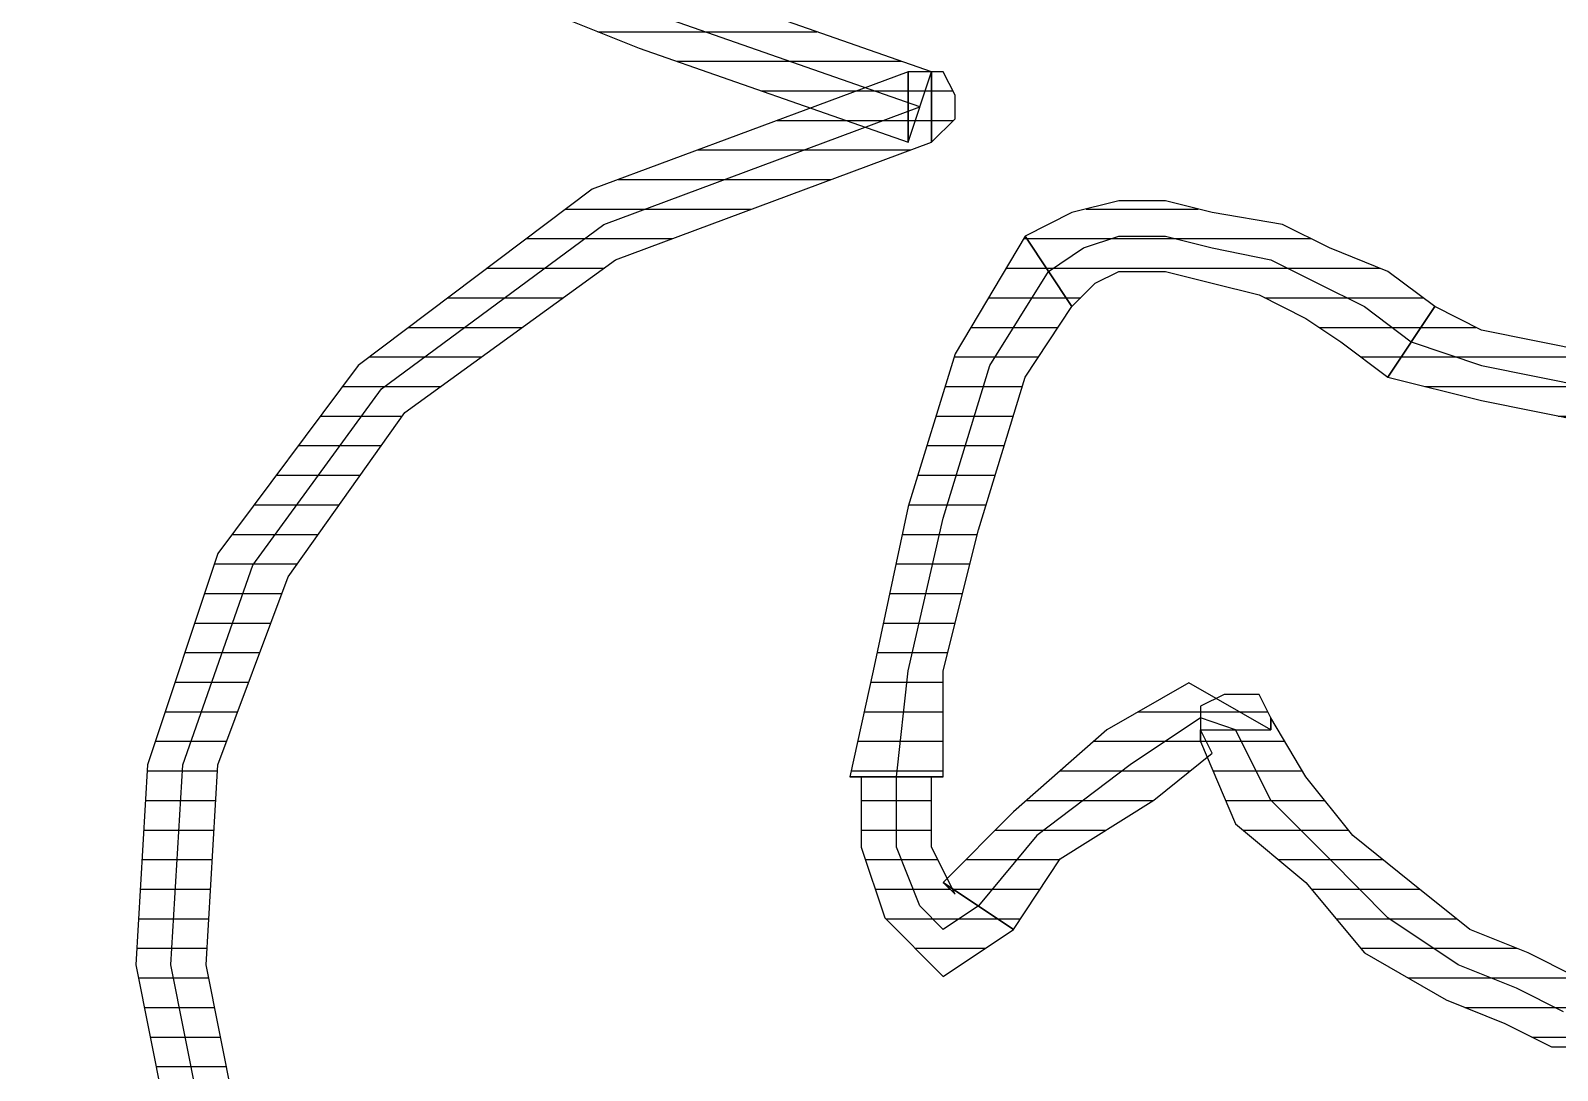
# Model space of a CAD drawing. Header units: millimetres. Extents: x 33350 to 35310, y -217097 to -211540.
# Drawn here: x 34449.61 to 34456.06, y -213979.42 to -213975.03 of the extents above; entities that cross this region are included whole.
import ezdxf

# ---------------------------------------------------------------- set-up
doc = ezdxf.new("R2010")
doc.units = ezdxf.units.MM
doc.header["$LTSCALE"] = 60
doc.header["$MEASUREMENT"] = 0
pattern_1 = [(360, (-5108.51305, -673.59423), (1e-16, 0.125), [25])]

# ---------------------------------------------------------------- blocks, each defined once
blk = doc.blocks.new('by')
at = {"ltscale": 30}
h = blk.add_hatch(dxfattribs=at)
h.set_pattern_fill('DC_LINES', color=256, scale=0.1, style=0)
h.set_pattern_definition(pattern_1)
edge = h.paths.add_edge_path(flags=0)
edge.add_line((6398.8249, 2222.6706), (6398.8249, 2222.3725))
edge.add_line((6398.8249, 2222.3725), (6397.489, 2222.8692))
edge.add_line((6397.489, 2222.8692), (6396.4997, 2223.6143))
edge.add_line((6396.4997, 2223.6143), (6395.906, 2224.4091))
edge.add_line((6395.906, 2224.4091), (6395.6091, 2225.3032))
edge.add_line((6395.6091, 2225.3032), (6395.5593, 2226.1477))
edge.add_line((6395.5593, 2226.1477), (6395.7077, 2226.8928))
edge.add_line((6395.7077, 2226.8928), (6395.906, 2227.6379))
edge.add_line((6395.906, 2227.6379), (6396.2029, 2228.1843))
edge.add_line((6396.2029, 2228.1843), (6396.4997, 2227.9857))
edge.add_line((6396.4997, 2227.9857), (6396.2029, 2227.5386))
edge.add_line((6396.2029, 2227.5386), (6396.0046, 2226.8928))
edge.add_line((6396.0046, 2226.8928), (6395.8562, 2226.1477))
edge.add_line((6395.8562, 2226.1477), (6395.906, 2225.3032))
edge.add_line((6395.906, 2225.3032), (6396.2029, 2224.5084))
edge.add_line((6396.2029, 2224.5084), (6396.697, 2223.813))
edge.add_line((6396.697, 2223.813), (6397.5876, 2223.1673))
edge.add_line((6397.5876, 2223.1673), (6398.9236, 2222.6706))
edge.add_line((6398.9236, 2222.6706), (6398.9236, 2222.3725))
edge.add_line((6398.9236, 2222.3725), (6398.9236, 2222.6706))
edge.add_line((6398.9236, 2222.6706), (6399.0232, 2222.5712))
edge.add_line((6399.0232, 2222.5712), (6399.0232, 2222.4718))
edge.add_line((6399.0232, 2222.4718), (6398.9734, 2222.3725))
edge.add_line((6398.9734, 2222.3725), (6398.8249, 2222.3725))
h = blk.add_hatch(dxfattribs=at)
h.set_pattern_fill('DC_LINES', color=256, scale=0.1, style=0)
h.set_pattern_definition(pattern_1)
edge = h.paths.add_edge_path(flags=0)
edge.add_line((6398.8249, 2222.6706), (6398.8249, 2222.3725))
edge.add_line((6398.8249, 2222.3725), (6397.489, 2222.8692))
edge.add_line((6397.489, 2222.8692), (6396.4997, 2223.6143))
edge.add_line((6396.4997, 2223.6143), (6395.906, 2224.4091))
edge.add_line((6395.906, 2224.4091), (6395.6091, 2225.3032))
edge.add_line((6395.6091, 2225.3032), (6395.5593, 2226.1477))
edge.add_line((6395.5593, 2226.1477), (6395.7077, 2226.8928))
edge.add_line((6395.7077, 2226.8928), (6395.906, 2227.6379))
edge.add_line((6395.906, 2227.6379), (6396.2029, 2228.1843))
edge.add_line((6396.2029, 2228.1843), (6396.4997, 2227.9857))
edge.add_line((6396.4997, 2227.9857), (6396.2029, 2227.5386))
edge.add_line((6396.2029, 2227.5386), (6396.0046, 2226.8928))
edge.add_line((6396.0046, 2226.8928), (6395.8562, 2226.1477))
edge.add_line((6395.8562, 2226.1477), (6395.906, 2225.3032))
edge.add_line((6395.906, 2225.3032), (6396.2029, 2224.5084))
edge.add_line((6396.2029, 2224.5084), (6396.697, 2223.813))
edge.add_line((6396.697, 2223.813), (6397.5876, 2223.1673))
edge.add_line((6397.5876, 2223.1673), (6398.9236, 2222.6706))
edge.add_line((6398.9236, 2222.6706), (6398.9236, 2222.3725))
edge.add_line((6398.9236, 2222.3725), (6398.9236, 2222.6706))
edge.add_line((6398.9236, 2222.6706), (6399.0232, 2222.5712))
edge.add_line((6399.0232, 2222.5712), (6399.0232, 2222.4718))
edge.add_line((6399.0232, 2222.4718), (6398.9734, 2222.3725))
edge.add_line((6398.9734, 2222.3725), (6398.8249, 2222.3725))
h = blk.add_hatch(dxfattribs=at)
h.set_pattern_fill('DC_LINES', color=256, scale=0.1, style=0)
h.set_pattern_definition(pattern_1)
edge = h.paths.add_edge_path(flags=0)
edge.add_line((6400.0613, 2225.1543), (6400.0613, 2225.2039))
edge.add_line((6400.0613, 2225.2039), (6400.2097, 2225.5516))
edge.add_line((6400.2097, 2225.5516), (6400.5066, 2225.8))
edge.add_line((6400.5066, 2225.8), (6400.7546, 2226.098))
edge.add_line((6400.7546, 2226.098), (6401.1003, 2226.2968))
edge.add_line((6401.1003, 2226.2968), (6401.3484, 2226.3961))
edge.add_line((6401.3484, 2226.3961), (6401.5456, 2226.4954))
edge.add_line((6401.5456, 2226.4954), (6401.8425, 2226.4954))
edge.add_line((6401.8425, 2226.4954), (6401.8923, 2226.1974))
edge.add_line((6401.8923, 2226.1974), (6401.5954, 2226.2968))
edge.add_line((6401.5954, 2226.2968), (6401.6452, 2226.1974))
edge.add_line((6401.6452, 2226.1974), (6401.447, 2226.098))
edge.add_line((6401.447, 2226.098), (6401.1999, 2225.9987))
edge.add_line((6401.1999, 2225.9987), (6400.9519, 2225.8))
edge.add_line((6400.9519, 2225.8), (6400.7048, 2225.6013))
edge.add_line((6400.7048, 2225.6013), (6400.5066, 2225.3529))
edge.add_line((6400.5066, 2225.3529), (6400.3581, 2225.1045))
edge.add_line((6400.3581, 2225.1045), (6400.3581, 2225.1543))
edge.add_line((6400.3581, 2225.1543), (6400.3581, 2225.1045))
edge.add_line((6400.3581, 2225.1045), (6400.3093, 2225.0052))
edge.add_line((6400.3093, 2225.0052), (6400.1609, 2225.0052))
edge.add_line((6400.1609, 2225.0052), (6400.0613, 2225.0549))
edge.add_line((6400.0613, 2225.0549), (6400.0613, 2225.2039))
h = blk.add_hatch(dxfattribs=at)
h.set_pattern_fill('DC_LINES', color=256, scale=0.1, style=0)
h.set_pattern_definition(pattern_1)
edge = h.paths.add_edge_path(flags=0)
edge.add_line((6398.5779, 2225.3529), (6398.6267, 2225.3529))
edge.add_line((6398.6267, 2225.3529), (6398.6267, 2225.651))
edge.add_line((6398.6267, 2225.651), (6398.7263, 2225.949))
edge.add_line((6398.7263, 2225.949), (6398.9734, 2226.1974))
edge.add_line((6398.9734, 2226.1974), (6399.2702, 2225.9987))
edge.add_line((6399.2702, 2225.9987), (6398.9734, 2225.8))
edge.add_line((6398.9734, 2225.8), (6399.0232, 2225.8497))
edge.add_line((6399.0232, 2225.8497), (6398.9236, 2225.651))
edge.add_line((6398.9236, 2225.651), (6398.9236, 2225.3529))
edge.add_line((6398.9236, 2225.3529), (6398.9734, 2225.3529))
h = blk.add_hatch(dxfattribs=at)
h.set_pattern_fill('DC_LINES', color=256, scale=0.1, style=0)
h.set_pattern_definition(pattern_1)
edge = h.paths.add_edge_path(flags=0)
edge.add_line((6399.2702, 2225.9987), (6399.4675, 2225.7006))
edge.add_line((6399.4675, 2225.7006), (6399.864, 2225.4522))
edge.add_line((6399.864, 2225.4522), (6400.1111, 2225.2536))
edge.add_line((6400.1111, 2225.2536), (6400.0613, 2225.1543))
edge.add_line((6400.0613, 2225.1543), (6400.3581, 2225.1543))
edge.add_line((6400.3581, 2225.1543), (6400.0124, 2224.9555))
edge.add_line((6400.0124, 2224.9555), (6399.6657, 2225.1543))
edge.add_line((6399.6657, 2225.1543), (6399.2702, 2225.5019))
edge.add_line((6399.2702, 2225.5019), (6398.9734, 2225.8))
h = blk.add_hatch(dxfattribs=at)
h.set_pattern_fill('DC_LINES', color=256, scale=0.1, style=0)
h.set_pattern_definition(pattern_1)
edge = h.paths.add_edge_path(flags=0)
edge.add_line((6399.3191, 2223.0679), (6399.0232, 2223.5647))
edge.add_line((6399.0232, 2223.5647), (6398.8249, 2224.2104))
edge.add_line((6398.8249, 2224.2104), (6398.6765, 2224.9058))
edge.add_line((6398.6765, 2224.9058), (6398.5779, 2225.3529))
edge.add_line((6398.5779, 2225.3529), (6398.9734, 2225.3529))
edge.add_line((6398.9734, 2225.3529), (6398.9734, 2224.9058))
edge.add_line((6398.9734, 2224.9058), (6399.1218, 2224.3098))
edge.add_line((6399.1218, 2224.3098), (6399.3191, 2223.664))
edge.add_line((6399.3191, 2223.664), (6399.5173, 2223.3659))
h = blk.add_hatch(dxfattribs=at)
h.set_pattern_fill('DC_LINES', color=256, scale=0.1, style=0)
h.set_pattern_definition(pattern_1)
edge = h.paths.add_edge_path(flags=0)
edge.add_line((6404.8611, 2223.3659), (6404.6628, 2223.4156))
edge.add_line((6404.6628, 2223.4156), (6404.2175, 2223.515))
edge.add_line((6404.2175, 2223.515), (6403.6736, 2223.515))
edge.add_line((6403.6736, 2223.515), (6403.03, 2223.515))
edge.add_line((6403.03, 2223.515), (6402.3376, 2223.515))
edge.add_line((6402.3376, 2223.515), (6401.7439, 2223.5647))
edge.add_line((6401.7439, 2223.5647), (6401.2488, 2223.4654))
edge.add_line((6401.2488, 2223.4654), (6401.0515, 2223.3659))
edge.add_line((6401.0515, 2223.3659), (6400.8532, 2223.664))
edge.add_line((6400.8532, 2223.664), (6401.2488, 2223.7633))
edge.add_line((6401.2488, 2223.7633), (6401.7439, 2223.8627))
edge.add_line((6401.7439, 2223.8627), (6402.3376, 2223.9123))
edge.add_line((6402.3376, 2223.9123), (6403.03, 2223.9123))
edge.add_line((6403.03, 2223.9123), (6403.6736, 2223.9123))
edge.add_line((6403.6736, 2223.9123), (6404.2175, 2223.813))
edge.add_line((6404.2175, 2223.813), (6404.6628, 2223.7137))
edge.add_line((6404.6628, 2223.7137), (6404.9597, 2223.664))
h = blk.add_hatch(dxfattribs=at)
h.set_pattern_fill('DC_LINES', color=256, scale=0.1, style=0)
h.set_pattern_definition(pattern_1)
edge = h.paths.add_edge_path(flags=0)
edge.add_line((6401.0515, 2223.3659), (6400.8532, 2223.2169))
edge.add_line((6400.8532, 2223.2169), (6400.6062, 2223.1176))
edge.add_line((6400.6062, 2223.1176), (6400.4079, 2223.0183))
edge.add_line((6400.4079, 2223.0183), (6400.1111, 2222.9685))
edge.add_line((6400.1111, 2222.9685), (6399.9128, 2222.9189))
edge.add_line((6399.9128, 2222.9189), (6399.7155, 2222.9189))
edge.add_line((6399.7155, 2222.9189), (6399.5173, 2222.9685))
edge.add_line((6399.5173, 2222.9685), (6399.3191, 2223.0679))
edge.add_line((6399.3191, 2223.0679), (6399.5173, 2223.3659))
edge.add_line((6399.5173, 2223.3659), (6399.6159, 2223.2666))
edge.add_line((6399.6159, 2223.2666), (6399.7155, 2223.2169))
edge.add_line((6399.7155, 2223.2169), (6399.9128, 2223.2169))
edge.add_line((6399.9128, 2223.2169), (6400.1111, 2223.2666))
edge.add_line((6400.1111, 2223.2666), (6400.3093, 2223.3163))
edge.add_line((6400.3093, 2223.3163), (6400.5066, 2223.4156))
edge.add_line((6400.5066, 2223.4156), (6400.655, 2223.515))
edge.add_line((6400.655, 2223.515), (6400.8532, 2223.664))
h = blk.add_hatch(dxfattribs=at)
h.set_pattern_fill('DC_LINES', color=256, scale=0.1, style=0)
h.set_pattern_definition(pattern_1)
edge = h.paths.add_edge_path(flags=0)
edge.add_line((6396.2029, 2217.9018), (6395.5095, 2218.6469))
edge.add_line((6395.5095, 2218.6469), (6395.1638, 2219.4417))
edge.add_line((6395.1638, 2219.4417), (6395.114, 2220.1372))
edge.add_line((6395.114, 2220.1372), (6395.362, 2220.7829))
edge.add_line((6395.362, 2220.7829), (6395.9548, 2221.379))
edge.add_line((6395.9548, 2221.379), (6396.697, 2221.8758))
edge.add_line((6396.697, 2221.8758), (6397.6872, 2222.2731))
edge.add_line((6397.6872, 2222.2731), (6398.8249, 2222.6706))
edge.add_line((6398.8249, 2222.6706), (6398.9236, 2222.3725))
edge.add_line((6398.9236, 2222.3725), (6397.7859, 2221.9751))
edge.add_line((6397.7859, 2221.9751), (6396.7966, 2221.5777))
edge.add_line((6396.7966, 2221.5777), (6396.153, 2221.081))
edge.add_line((6396.153, 2221.081), (6395.6579, 2220.5842))
edge.add_line((6395.6579, 2220.5842), (6395.4109, 2220.1372))
edge.add_line((6395.4109, 2220.1372), (6395.4607, 2219.541))
edge.add_line((6395.4607, 2219.541), (6395.8064, 2218.8456))
edge.add_line((6395.8064, 2218.8456), (6396.4001, 2218.1005))
h = blk.add_hatch(dxfattribs=at)
h.set_pattern_fill('DC_LINES', color=256, scale=0.1, style=0)
h.set_pattern_definition(pattern_1)
edge = h.paths.add_edge_path(flags=0)
edge.add_line((6396.2029, 2217.9018), (6395.5095, 2218.6469))
edge.add_line((6395.5095, 2218.6469), (6395.1638, 2219.4417))
edge.add_line((6395.1638, 2219.4417), (6395.114, 2220.1372))
edge.add_line((6395.114, 2220.1372), (6395.362, 2220.7829))
edge.add_line((6395.362, 2220.7829), (6395.9548, 2221.379))
edge.add_line((6395.9548, 2221.379), (6396.697, 2221.8758))
edge.add_line((6396.697, 2221.8758), (6397.6872, 2222.2731))
edge.add_line((6397.6872, 2222.2731), (6398.8249, 2222.6706))
edge.add_line((6398.8249, 2222.6706), (6398.9236, 2222.3725))
edge.add_line((6398.9236, 2222.3725), (6397.7859, 2221.9751))
edge.add_line((6397.7859, 2221.9751), (6396.7966, 2221.5777))
edge.add_line((6396.7966, 2221.5777), (6396.153, 2221.081))
edge.add_line((6396.153, 2221.081), (6395.6579, 2220.5842))
edge.add_line((6395.6579, 2220.5842), (6395.4109, 2220.1372))
edge.add_line((6395.4109, 2220.1372), (6395.4607, 2219.541))
edge.add_line((6395.4607, 2219.541), (6395.8064, 2218.8456))
edge.add_line((6395.8064, 2218.8456), (6396.4001, 2218.1005))
for p, q in [((6395.5593, 2226.1477, -4.5045), (6395.7077, 2226.8928, -4.5045)), ((6395.5593, 2226.1477, -4.5045), (6395.7077, 2226.8928, -4.5045)), ((6395.8562, 2226.8928, -4.5045), (6395.7077, 2226.1477, -4.5045)), ((6395.8562, 2226.8928, -4.5045), (6395.7077, 2226.1477, -4.5045)), ((6396.0046, 2226.8928, -4.5045), (6395.8562, 2226.1477, -4.5045)), ((6396.0046, 2226.8928, -4.5045), (6395.8562, 2226.1477, -4.5045)), ((6401.3484, 2226.3961, -4.5045), (6401.5456, 2226.4954, -4.5045)), ((6401.5456, 2226.4954, -4.5045), (6401.8425, 2226.4954, -4.5045)), ((6401.1003, 2226.2968, -4.5045), (6401.3484, 2226.3961, -4.5045)), ((6401.5954, 2226.3464, -4.5045), (6401.3972, 2226.247, -4.5045)), ((6400.7546, 2226.098, -4.5045), (6401.1003, 2226.2968, -4.5045)), ((6401.3972, 2226.247, -4.5045), (6401.1501, 2226.1477, -4.5045)), ((6398.7263, 2225.949, -4.5045), (6398.9734, 2226.1974, -4.5045)), ((6398.9734, 2226.1974, -4.5045), (6399.2702, 2225.9987, -4.5045)), ((6401.6452, 2226.1974, -4.5045), (6401.447, 2226.098, -4.5045)), ((6395.6091, 2225.3032, -4.5045), (6395.5593, 2226.1477, -4.5045)), ((6395.6091, 2225.3032, -4.5045), (6395.5593, 2226.1477, -4.5045)), ((6395.7077, 2226.1477, -4.5045), (6395.7575, 2225.3032, -4.5045)), ((6395.7077, 2226.1477, -4.5045), (6395.7575, 2225.3032, -4.5045)), ((6395.8562, 2226.1477, -4.5045), (6395.906, 2225.3032, -4.5045)), ((6395.8562, 2226.1477, -4.5045), (6395.906, 2225.3032, -4.5045)), ((6400.5066, 2225.8, -4.5045), (6400.7546, 2226.098, -4.5045)), ((6401.1501, 2226.1477, -4.5045), (6400.8532, 2225.949, -4.5045)), ((6401.447, 2226.098, -4.5045), (6401.1999, 2225.9987, -4.5045)), ((6398.9734, 2225.9987, -4.5045), (6398.8738, 2225.8993, -4.5045)), ((6398.9734, 2225.8, -4.5045), (6399.2702, 2225.9987, -4.5045)), ((6399.1218, 2225.8993, -4.5045), (6398.9734, 2225.9987, -4.5045)), ((6399.2702, 2225.9987, -4.5045), (6398.9734, 2225.8, -4.5045)), ((6399.2702, 2225.9987, -4.5045), (6399.2702, 2225.9987, -4.5045)), ((6399.2702, 2225.9987, -4.5045), (6399.4675, 2225.7006, -4.5045)), ((6399.2702, 2225.9987, -4.5045), (6399.2702, 2225.9987, -4.5045)), ((6401.1999, 2225.9987, -4.5045), (6400.9519, 2225.8, -4.5045)), ((6398.6267, 2225.651, -4.5045), (6398.7263, 2225.949, -4.5045)), ((6398.8738, 2225.8993, -4.5045), (6398.7751, 2225.651, -4.5045)), ((6399.3689, 2225.6013, -4.5045), (6399.1218, 2225.8993, -4.5045)), ((6400.8532, 2225.949, -4.5045), (6400.6062, 2225.7006, -4.5045)), ((6399.0232, 2225.8497, -4.5045), (6398.9236, 2225.651, -4.5045)), ((6398.9734, 2225.8, -4.5045), (6399.0232, 2225.8497, -4.5045)), ((6399.2702, 2225.5019, -4.5045), (6398.9734, 2225.8, -4.5045)), ((6398.9734, 2225.8, -4.5045), (6398.9734, 2225.8, -4.5045)), ((6398.9734, 2225.8, -4.5045), (6398.9734, 2225.8, -4.5045)), ((6400.2097, 2225.5516, -4.5045), (6400.5066, 2225.8, -4.5045)), ((6400.9519, 2225.8, -4.5045), (6400.7048, 2225.6013, -4.5045)), ((6399.4675, 2225.7006, -4.5045), (6399.864, 2225.4522, -4.5045)), ((6400.6062, 2225.7006, -4.5045), (6400.3581, 2225.4522, -4.5045)), ((6398.6267, 2225.3529, -4.5045), (6398.6267, 2225.651, -4.5045)), ((6398.7751, 2225.651, -4.5045), (6398.7751, 2225.3529, -4.5045)), ((6398.9236, 2225.651, -4.5045), (6398.9236, 2225.3529, -4.5045)), ((6399.7644, 2225.3032, -4.5045), (6399.3689, 2225.6013, -4.5045)), ((6400.7048, 2225.6013, -4.5045), (6400.5066, 2225.3529, -4.5045)), ((6400.0613, 2225.2039, -4.5045), (6400.2097, 2225.5516, -4.5045)), ((6399.6657, 2225.1543, -4.5045), (6399.2702, 2225.5019, -4.5045)), ((6399.864, 2225.4522, -4.5045), (6400.1111, 2225.2536, -4.5045)), ((6400.3581, 2225.4522, -4.5045), (6400.2097, 2225.1543, -4.5045)), ((6398.5779, 2225.3529, -4.5045), (6398.6267, 2225.3529, -4.5045)), ((6398.9734, 2225.3529, -4.5045), (6398.5779, 2225.3529, -4.5045)), ((6398.5779, 2225.3529, -4.5045), (6398.5779, 2225.3529, -4.5045)), ((6398.6765, 2224.9058, -4.5045), (6398.5779, 2225.3529, -4.5045)), ((6398.5779, 2225.3529, -4.5045), (6398.9734, 2225.3529, -4.5045)), ((6398.7751, 2225.3529, -4.5045), (6398.8249, 2224.9058, -4.5045)), ((6398.9236, 2225.3529, -4.5045), (6398.9734, 2225.3529, -4.5045)), ((6398.9734, 2225.3529, -4.5045), (6398.9734, 2224.9058, -4.5045)), ((6400.5066, 2225.3529, -4.5045), (6400.3581, 2225.1045, -4.5045)), ((6395.906, 2224.4091, -4.5045), (6395.6091, 2225.3032, -4.5045)), ((6395.906, 2224.4091, -4.5045), (6395.6091, 2225.3032, -4.5045)), ((6395.7575, 2225.3032, -4.5045), (6396.0544, 2224.4588, -4.5045)), ((6395.7575, 2225.3032, -4.5045), (6396.0544, 2224.4588, -4.5045)), ((6395.906, 2225.3032, -4.5045), (6396.2029, 2224.5084, -4.5045)), ((6395.906, 2225.3032, -4.5045), (6396.2029, 2224.5084, -4.5045)), ((6400.0613, 2225.1045, -4.5045), (6399.7644, 2225.3032, -4.5045)), ((6400.1111, 2225.2536, -4.5045), (6400.0613, 2225.1543, -4.5045)), ((6400.0613, 2225.1543, -4.5045), (6400.0613, 2225.2039, -4.5045)), ((6400.0613, 2225.0549, -4.5045), (6400.0613, 2225.2039, -4.5045)), ((6400.0613, 2225.2039, -4.5045), (6400.0613, 2225.1543, -4.5045)), ((6400.0124, 2224.9555, -4.5045), (6399.6657, 2225.1543, -4.5045)), ((6400.3581, 2225.1543, -4.5045), (6400.0124, 2224.9555, -4.5045)), ((6400.0613, 2225.1543, -4.5045), (6400.3581, 2225.1543, -4.5045)), ((6400.2097, 2225.1543, -4.5045), (6400.0613, 2225.1045, -4.5045)), ((6400.0613, 2225.1543, -4.5045), (6400.0613, 2225.1543, -4.5045)), ((6400.2097, 2225.1543, -4.5045), (6400.2097, 2225.1543, -4.5045)), ((6400.2097, 2225.1543, -4.5045), (6400.2097, 2225.1543, -4.5045)), ((6400.3581, 2225.1045, -4.5045), (6400.3581, 2225.1543, -4.5045)), ((6400.3581, 2225.1543, -4.5045), (6400.3581, 2225.1045, -4.5045)), ((6400.1609, 2225.0052, -4.5045), (6400.0613, 2225.0549, -4.5045)), ((6400.3581, 2225.1045, -4.5045), (6400.3093, 2225.0052, -4.5045)), ((6400.3093, 2225.0052, -4.5045), (6400.1609, 2225.0052, -4.5045)), ((6398.8249, 2224.2104, -4.5045), (6398.6765, 2224.9058, -4.5045)), ((6398.8249, 2224.9058, -4.5045), (6398.9734, 2224.2601, -4.5045)), ((6398.9734, 2224.9058, -4.5045), (6399.1218, 2224.3098, -4.5045)), ((6396.2029, 2224.5084, -4.5045), (6396.697, 2223.813, -4.5045)), ((6396.2029, 2224.5084, -4.5045), (6396.697, 2223.813, -4.5045)), ((6396.4997, 2223.6143, -4.5045), (6395.906, 2224.4091, -4.5045)), ((6396.4997, 2223.6143, -4.5045), (6395.906, 2224.4091, -4.5045)), ((6396.0544, 2224.4588, -4.5045), (6396.5984, 2223.7137, -4.5045)), ((6396.0544, 2224.4588, -4.5045), (6396.5984, 2223.7137, -4.5045)), ((6399.1218, 2224.3098, -4.5045), (6399.3191, 2223.664, -4.5045)), ((6398.9734, 2224.2601, -4.5045), (6399.1706, 2223.6143, -4.5045)), ((6399.0232, 2223.5647, -4.5045), (6398.8249, 2224.2104, -4.5045)), ((6401.2488, 2223.7633, -4.5045), (6401.7439, 2223.8627, -4.5045)), ((6396.697, 2223.813, -4.5045), (6397.5876, 2223.1673, -4.5045)), ((6396.697, 2223.813, -4.5045), (6397.5876, 2223.1673, -4.5045)), ((6400.8532, 2223.664, -4.5045), (6401.2488, 2223.7633, -4.5045)), ((6396.5984, 2223.7137, -4.5045), (6397.5388, 2223.0183, -4.5045)), ((6396.5984, 2223.7137, -4.5045), (6397.5388, 2223.0183, -4.5045)), ((6401.2488, 2223.6143, -4.5045), (6401.7439, 2223.7137, -4.5045)), ((6399.3191, 2223.664, -4.5045), (6399.5173, 2223.3659, -4.5045)), ((6400.655, 2223.515, -4.5045), (6400.8532, 2223.664, -4.5045)), ((6400.8532, 2223.664, -4.5045), (6400.8532, 2223.664, -4.5045)), ((6400.8532, 2223.664, -4.5045), (6401.0515, 2223.3659, -4.5045)), ((6401.0515, 2223.3659, -4.5045), (6400.8532, 2223.664, -4.5045)), ((6397.489, 2222.8692, -4.5045), (6396.4997, 2223.6143, -4.5045)), ((6397.489, 2222.8692, -4.5045), (6396.4997, 2223.6143, -4.5045)), ((6399.1706, 2223.6143, -4.5045), (6399.4187, 2223.2169, -4.5045)), ((6400.9519, 2223.515, -4.5045), (6401.2488, 2223.6143, -4.5045)), ((6399.3191, 2223.0679, -4.5045), (6399.0232, 2223.5647, -4.5045)), ((6400.5066, 2223.4156, -4.5045), (6400.655, 2223.515, -4.5045)), ((6400.7546, 2223.3659, -4.5045), (6400.9519, 2223.515, -4.5045)), ((6401.7439, 2223.5647, -4.5045), (6401.2488, 2223.4654, -4.5045)), ((6401.2488, 2223.4654, -4.5045), (6401.0515, 2223.3659, -4.5045)), ((6400.3093, 2223.3163, -4.5045), (6400.5066, 2223.4156, -4.5045)), ((6399.3191, 2223.0679, -4.5045), (6399.5173, 2223.3659, -4.5045)), ((6399.5173, 2223.3659, -4.5045), (6399.3191, 2223.0679, -4.5045)), ((6399.5173, 2223.3659, -4.5045), (6399.6159, 2223.2666, -4.5045)), ((6399.5173, 2223.3659, -4.5045), (6399.5173, 2223.3659, -4.5045)), ((6400.1111, 2223.2666, -4.5045), (6400.3093, 2223.3163, -4.5045)), ((6400.5564, 2223.2666, -4.5045), (6400.7546, 2223.3659, -4.5045)), ((6401.0515, 2223.3659, -4.5045), (6400.8532, 2223.2169, -4.5045)), ((6401.0515, 2223.3659, -4.5045), (6401.0515, 2223.3659, -4.5045)), ((6401.0515, 2223.3659, -4.5045), (6401.0515, 2223.3659, -4.5045)), ((6399.6159, 2223.2666, -4.5045), (6399.7155, 2223.2169, -4.5045)), ((6399.9128, 2223.2169, -4.5045), (6400.1111, 2223.2666, -4.5045)), ((6400.3581, 2223.1673, -4.5045), (6400.5564, 2223.2666, -4.5045)), ((6399.4187, 2223.2169, -4.5045), (6399.5671, 2223.1176, -4.5045)), ((6399.7155, 2223.2169, -4.5045), (6399.9128, 2223.2169, -4.5045)), ((6400.8532, 2223.2169, -4.5045), (6400.6062, 2223.1176, -4.5045)), ((6397.5876, 2223.1673, -4.5045), (6398.9236, 2222.6706, -4.5045)), ((6397.5876, 2223.1673, -4.5045), (6398.9236, 2222.6706, -4.5045)), ((6399.5671, 2223.1176, -4.5045), (6399.7155, 2223.0679, -4.5045)), ((6399.9128, 2223.0679, -4.5045), (6400.1111, 2223.1176, -4.5045)), ((6400.1111, 2223.1176, -4.5045), (6400.3581, 2223.1673, -4.5045)), ((6400.6062, 2223.1176, -4.5045), (6400.4079, 2223.0183, -4.5045)), ((6399.5173, 2222.9685, -4.5045), (6399.3191, 2223.0679, -4.5045)), ((6399.3191, 2223.0679, -4.5045), (6399.3191, 2223.0679, -4.5045)), ((6399.3191, 2223.0679, -4.5045), (6399.3191, 2223.0679, -4.5045)), ((6399.7155, 2223.0679, -4.5045), (6399.9128, 2223.0679, -4.5045)), ((6397.5388, 2223.0183, -4.5045), (6398.8738, 2222.5215, -4.5045)), ((6397.5388, 2223.0183, -4.5045), (6398.8738, 2222.5215, -4.5045)), ((6400.4079, 2223.0183, -4.5045), (6400.1111, 2222.9685, -4.5045)), ((6399.7155, 2222.9189, -4.5045), (6399.5173, 2222.9685, -4.5045)), ((6400.1111, 2222.9685, -4.5045), (6399.9128, 2222.9189, -4.5045)), ((6398.8249, 2222.3725, -4.5045), (6397.489, 2222.8692, -4.5045)), ((6398.8249, 2222.3725, -4.5045), (6397.489, 2222.8692, -4.5045)), ((6399.9128, 2222.9189, -4.5045), (6399.7155, 2222.9189, -4.5045)), ((6397.6872, 2222.2731, -4.5045), (6398.8249, 2222.6706, -4.5045)), ((6397.6872, 2222.2731, -4.5045), (6398.8249, 2222.6706, -4.5045)), ((6398.8249, 2222.6706, -4.5045), (6398.8249, 2222.3725, -4.5045)), ((6398.8249, 2222.3725, -4.5045), (6398.8249, 2222.6706, -4.5045)), ((6398.8249, 2222.6706, -4.5045), (6398.8249, 2222.6706, -4.5045)), ((6398.8249, 2222.6706, -4.5045), (6398.9236, 2222.3725, -4.5045)), ((6398.8249, 2222.6706, -4.5045), (6398.8249, 2222.3725, -4.5045)), ((6398.8249, 2222.3725, -4.5045), (6398.8249, 2222.6706, -4.5045)), ((6398.8249, 2222.6706, -4.5045), (6398.8249, 2222.6706, -4.5045)), ((6398.8249, 2222.6706, -4.5045), (6398.9236, 2222.3725, -4.5045)), ((6398.9236, 2222.6706, -4.5045), (6398.9236, 2222.3725, -4.5045)), ((6398.9236, 2222.3725, -4.5045), (6398.9236, 2222.6706, -4.5045)), ((6398.9236, 2222.6706, -4.5045), (6399.0232, 2222.5712, -4.5045)), ((6398.9236, 2222.6706, -4.5045), (6398.9236, 2222.3725, -4.5045)), ((6398.9236, 2222.3725, -4.5045), (6398.9236, 2222.6706, -4.5045)), ((6398.9236, 2222.6706, -4.5045), (6399.0232, 2222.5712, -4.5045)), ((6399.0232, 2222.5712, -4.5045), (6399.0232, 2222.4718, -4.5045)), ((6399.0232, 2222.5712, -4.5045), (6399.0232, 2222.4718, -4.5045)), ((6398.8738, 2222.5215, -4.5045), (6397.7361, 2222.1241, -4.5045)), ((6398.8738, 2222.5215, -4.5045), (6397.7361, 2222.1241, -4.5045)), ((6399.0232, 2222.4718, -4.5045), (6398.9734, 2222.3725, -4.5045)), ((6399.0232, 2222.4718, -4.5045), (6398.9734, 2222.3725, -4.5045)), ((6398.9236, 2222.3725, -4.5045), (6397.7859, 2221.9751, -4.5045)), ((6398.9236, 2222.3725, -4.5045), (6397.7859, 2221.9751, -4.5045)), ((6398.9734, 2222.3725, -4.5045), (6398.8249, 2222.3725, -4.5045)), ((6398.9734, 2222.3725, -4.5045), (6398.8249, 2222.3725, -4.5045)), ((6396.697, 2221.8758, -4.5045), (6397.6872, 2222.2731, -4.5045)), ((6396.697, 2221.8758, -4.5045), (6397.6872, 2222.2731, -4.5045))]:
    blk.add_line(p, q, dxfattribs=at)

msp = doc.modelspace()

# ---------------------------------------------------------------- block references
at = {"xscale": -1, "rotation": 180}
msp.add_blockref('by', (28054.4934, -211752.8273, 4.5045), dxfattribs=at)

doc.saveas('drawing.dxf')
